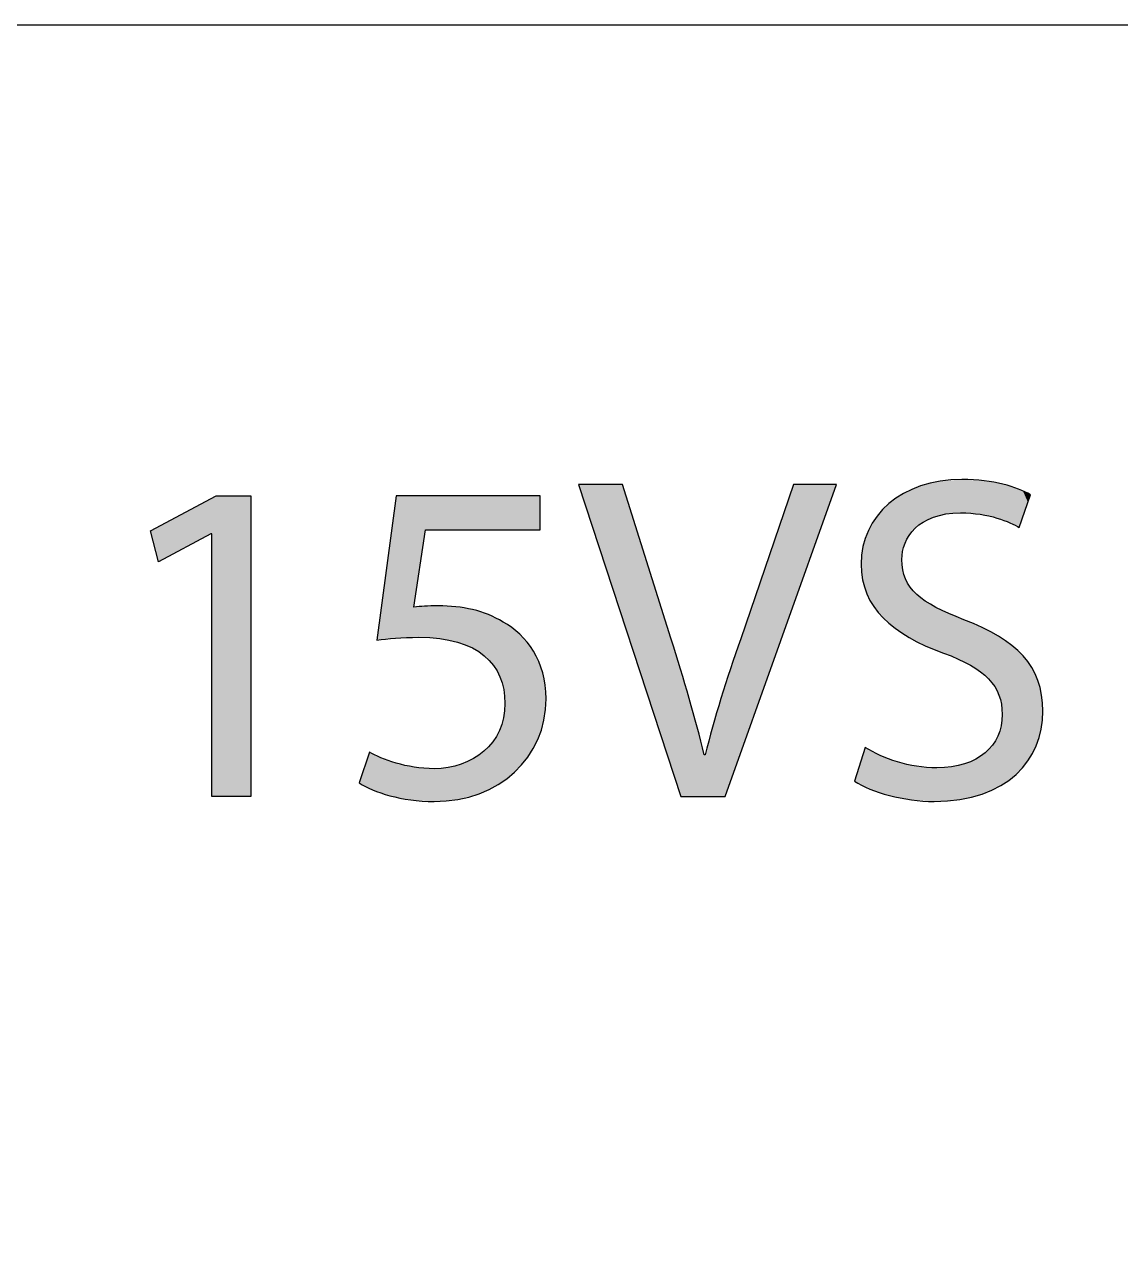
# Model space of a CAD drawing. Extents: x 0 to 360, y -268 to 0.
# Drawn here: x 46.36 to 53.46, y -148.03 to -140 of the extents above; entities that cross this region are included whole.
import ezdxf

# ---------------------------------------------------------------- set-up
doc = ezdxf.new("R2010")
doc.units = 0
doc.layers.add('LAYER_1', color=7, linetype='CONTINUOUS')

# ---------------------------------------------------------------- blocks, each defined once
blk = doc.blocks.new('*U93')
at = {"layer": 'LAYER_1', "color": 250}
for points in [[(47.5652, -143.2981), (47.2264, -143.2528), (47.5652, -143.0714)], [(47.5713, -143.2981), (47.5652, -143.0714), (47.5713, -143.0681)], [(47.6012, -145.001), (47.5713, -143.0681), (47.6012, -143.0521)], [(47.2264, -143.4806), (47.1754, -143.2801), (47.2264, -143.2528)], [(47.2264, -143.4806), (47.2264, -143.2528), (47.5652, -143.2981)]]:
    blk.add_solid(points, dxfattribs=at)
at = {"layer": 'LAYER_1', "color": 250, "extrusion": (0, 0, -1)}
for points in [[(-47.5652, -143.2981), (-47.5652, -143.0714), (-47.5713, -143.2981)], [(-47.5713, -145.001), (-47.5713, -143.0681), (-47.6012, -145.001)], [(-47.6012, -145.001), (-47.6012, -143.0521), (-47.826, -145.001)], [(-47.826, -145.001), (-47.6012, -143.0521), (-47.826, -143.0521)]]:
    blk.add_solid(points, dxfattribs=at)
blk = doc.blocks.new('*U94')
at = {"layer": 'LAYER_1', "color": 250}
for points in [[(48.7624, -143.9751), (48.7268, -143.3562), (48.7624, -143.0918)], [(48.7666, -143.975), (48.7624, -143.0918), (48.7666, -143.0607)], [(48.7677, -143.975), (48.7666, -143.0607), (48.7677, -143.0521)], [(48.7268, -143.9789), (48.6682, -143.7916), (48.7268, -143.3562)], [(48.8835, -143.9707), (48.8816, -143.7749), (48.8835, -143.7748)], [(48.9145, -143.9695), (48.8835, -143.7748), (48.9145, -143.773)], [(48.9565, -143.972), (48.9145, -143.773), (48.9565, -143.7706)], [(48.9145, -143.9695), (48.9145, -143.773), (48.9565, -143.972)], [(49.0135, -143.9754), (48.9565, -143.7706), (49.0135, -143.7674)], [(48.9565, -143.972), (48.9565, -143.7706), (49.0135, -143.9754)], [(49.0406, -143.9771), (49.0135, -143.7674), (49.0406, -143.7659)], [(49.0135, -143.9754), (49.0135, -143.7674), (49.0406, -143.9771)], [(49.0406, -143.9771), (49.0406, -143.7659), (49.0495, -143.9776)], [(49.0495, -143.9776), (49.0495, -143.7664), (49.1039, -143.9887)], [(49.1039, -143.9887), (49.1039, -143.7692), (49.1538, -143.9988)], [(49.1538, -143.9988), (49.1538, -143.7717), (49.1649, -144.0011)], [(49.1649, -144.0011), (49.1649, -143.7736), (49.1661, -144.0015)], [(49.1661, -144.0015), (49.1661, -143.7738), (49.1893, -144.0106)], [(49.1893, -144.0106), (49.1893, -143.7777), (49.261, -144.0387)], [(49.261, -144.0387), (49.261, -143.7898), (49.2627, -144.0399)], [(49.2627, -144.0399), (49.2627, -143.7901), (49.2675, -144.043)], [(49.2675, -144.043), (49.2675, -143.7916), (49.3052, -144.0677)], [(49.3052, -144.0677), (49.3052, -143.8035), (49.3362, -144.0879)], [(49.3362, -144.0879), (49.3362, -143.8133), (49.3385, -144.0894)], [(49.3385, -144.0894), (49.3385, -143.814), (49.3655, -144.1179)], [(49.3655, -144.1179), (49.3655, -143.8226), (49.3932, -144.1471)], [(49.3932, -144.1471), (49.3932, -143.8366), (49.3978, -144.1519)], [(49.3978, -144.1519), (49.3978, -143.839), (49.4289, -144.2064)], [(49.4289, -144.2064), (49.4289, -143.8547), (49.4364, -144.2195)], [(49.4364, -144.2195), (49.4364, -143.8585), (49.4395, -144.225)], [(49.4395, -144.225), (49.4395, -143.8601), (49.4602, -144.2943)], [(49.4602, -144.2943), (49.4602, -143.8706), (49.4635, -144.3053)], [(49.4635, -144.3053), (49.4635, -143.8727), (49.4642, -144.3076)], [(49.4642, -144.3076), (49.4642, -143.8732), (49.4723, -144.3984)], [(49.4723, -144.8909), (49.4642, -144.4842), (49.4723, -144.3984)], [(49.4642, -144.897), (49.4635, -144.4915), (49.4642, -144.4842)], [(49.4395, -144.9156), (49.4364, -144.5745), (49.4395, -144.5649)], [(49.4602, -144.9), (49.4395, -144.5649), (49.4602, -144.5015)], [(49.4635, -144.8975), (49.4602, -144.5015), (49.4635, -144.4915)], [(49.3978, -144.9386), (49.3932, -144.6468), (49.3978, -144.6391)], [(49.4289, -144.9236), (49.3978, -144.6391), (49.4289, -144.5871)], [(49.4364, -144.9179), (49.4289, -144.5871), (49.4364, -144.5745)], [(48.5938, -144.9474), (48.5278, -144.9138), (48.5938, -144.7133)], [(48.5938, -144.9474), (48.5938, -144.7133), (48.6142, -144.9578)], [(48.6142, -144.9578), (48.6142, -144.7235), (48.6418, -144.9672)], [(49.3362, -144.9683), (49.3052, -144.7294), (49.3362, -144.7076)], [(49.3385, -144.9672), (49.3362, -144.7076), (49.3385, -144.7051)], [(49.3655, -144.9542), (49.3385, -144.7051), (49.3655, -144.6763)], [(49.3932, -144.9408), (49.3655, -144.6763), (49.3932, -144.6468)], [(48.6418, -144.9672), (48.6418, -144.7372), (48.6682, -144.9762)], [(48.6682, -144.9762), (48.6682, -144.7504), (48.7268, -144.9962)], [(48.7268, -144.9962), (48.7268, -144.7711), (48.7624, -145.0034)], [(48.7624, -145.0034), (48.7624, -144.7837), (48.7666, -145.0043)], [(48.7666, -145.0043), (48.7666, -144.7852), (48.7677, -145.0045)], [(48.7677, -145.0045), (48.7677, -144.7854), (48.8613, -145.0234)], [(48.8613, -145.0234), (48.8613, -144.8061), (48.8816, -145.0248)], [(49.1538, -145.0218), (49.1039, -144.8137), (49.1538, -144.8009)], [(49.1649, -145.0208), (49.1538, -144.8009), (49.1649, -144.798)], [(49.1661, -145.0207), (49.1649, -144.798), (49.1661, -144.7977)], [(49.1893, -145.0145), (49.1661, -144.7977), (49.1893, -144.7918)], [(49.261, -144.9952), (49.1893, -144.7918), (49.261, -144.7591)], [(49.2627, -144.9947), (49.261, -144.7591), (49.2627, -144.7583)], [(49.2675, -144.9934), (49.2627, -144.7583), (49.2675, -144.7561)], [(49.3052, -144.9833), (49.2675, -144.7561), (49.3052, -144.7294)], [(48.8816, -145.0248), (48.8816, -144.8106), (48.8835, -145.0249)], [(48.8835, -145.0249), (48.8835, -144.811), (48.9145, -145.027)], [(48.9145, -145.027), (48.9145, -144.8134), (48.9565, -145.0298)], [(48.9565, -145.0298), (48.9565, -144.8167), (49.0135, -145.0337)], [(49.0406, -145.0314), (49.0135, -144.8211), (49.0406, -144.8189)], [(49.0495, -145.0306), (49.0406, -144.8189), (49.0495, -144.8182)], [(49.1039, -145.026), (49.0495, -144.8182), (49.1039, -144.8137)]]:
    blk.add_solid(points, dxfattribs=at)
at = {"layer": 'LAYER_1', "color": 250, "extrusion": (0, 0, -1)}
for points in [[(-48.7624, -143.9751), (-48.7624, -143.0918), (-48.7666, -143.975)], [(-48.7666, -143.975), (-48.7666, -143.0607), (-48.7677, -143.975)], [(-48.7677, -143.975), (-48.7677, -143.0521), (-48.8613, -143.9715)], [(-48.8613, -143.9715), (-48.7677, -143.0521), (-48.8613, -143.0521)], [(-48.8613, -143.9715), (-48.8613, -143.0521), (-48.8816, -143.9707)], [(-48.8816, -143.9707), (-48.8613, -143.0521), (-48.8816, -143.0521)], [(-48.8816, -143.7749), (-48.8816, -143.0521), (-48.8835, -143.7623)], [(-48.8835, -143.7623), (-48.8816, -143.0521), (-48.8835, -143.0521)], [(-48.8835, -143.7623), (-48.8835, -143.0521), (-48.9145, -143.5549)], [(-48.9145, -143.5549), (-48.8835, -143.0521), (-48.9145, -143.0521)], [(-48.9145, -143.5549), (-48.9145, -143.0521), (-48.9565, -143.2739)], [(-48.9565, -143.2739), (-48.9145, -143.0521), (-48.9565, -143.0521)], [(-48.9565, -143.2739), (-48.9565, -143.0521), (-49.0135, -143.2739)], [(-49.0135, -143.2739), (-48.9565, -143.0521), (-49.0135, -143.0521)], [(-49.0135, -143.2739), (-49.0135, -143.0521), (-49.0406, -143.2739)], [(-49.0406, -143.2739), (-49.0135, -143.0521), (-49.0406, -143.0521)], [(-49.0406, -143.2739), (-49.0406, -143.0521), (-49.0495, -143.2739)], [(-49.0495, -143.2739), (-49.0406, -143.0521), (-49.0495, -143.0521)], [(-49.0495, -143.2739), (-49.0495, -143.0521), (-49.1039, -143.2739)], [(-49.1039, -143.2739), (-49.0495, -143.0521), (-49.1039, -143.0521)], [(-49.1039, -143.2739), (-49.1039, -143.0521), (-49.1538, -143.2739)], [(-49.1538, -143.2739), (-49.1039, -143.0521), (-49.1538, -143.0521)], [(-49.1538, -143.2739), (-49.1538, -143.0521), (-49.1649, -143.2739)], [(-49.1649, -143.2739), (-49.1538, -143.0521), (-49.1649, -143.0521)], [(-49.1649, -143.2739), (-49.1649, -143.0521), (-49.1661, -143.2739)], [(-49.1661, -143.2739), (-49.1649, -143.0521), (-49.1661, -143.0521)], [(-49.1661, -143.2739), (-49.1661, -143.0521), (-49.1893, -143.2739)], [(-49.1893, -143.2739), (-49.1661, -143.0521), (-49.1893, -143.0521)], [(-49.1893, -143.2739), (-49.1893, -143.0521), (-49.261, -143.2739)], [(-49.261, -143.2739), (-49.1893, -143.0521), (-49.261, -143.0521)], [(-49.261, -143.2739), (-49.261, -143.0521), (-49.2627, -143.2739)], [(-49.2627, -143.2739), (-49.261, -143.0521), (-49.2627, -143.0521)], [(-49.2627, -143.2739), (-49.2627, -143.0521), (-49.2675, -143.2739)], [(-49.2675, -143.2739), (-49.2627, -143.0521), (-49.2675, -143.0521)], [(-49.2675, -143.2739), (-49.2675, -143.0521), (-49.3052, -143.2739)], [(-49.3052, -143.2739), (-49.2675, -143.0521), (-49.3052, -143.0521)], [(-49.3052, -143.2739), (-49.3052, -143.0521), (-49.3362, -143.2739)], [(-49.3362, -143.2739), (-49.3052, -143.0521), (-49.3362, -143.0521)], [(-49.3362, -143.2739), (-49.3362, -143.0521), (-49.3385, -143.2739)], [(-49.3385, -143.2739), (-49.3362, -143.0521), (-49.3385, -143.0521)], [(-49.3385, -143.2739), (-49.3385, -143.0521), (-49.3655, -143.2739)], [(-49.3655, -143.2739), (-49.3385, -143.0521), (-49.3655, -143.0521)], [(-49.3655, -143.2739), (-49.3655, -143.0521), (-49.3932, -143.2739)], [(-49.3932, -143.2739), (-49.3655, -143.0521), (-49.3932, -143.0521)], [(-49.3932, -143.2739), (-49.3932, -143.0521), (-49.3978, -143.2739)], [(-49.3978, -143.2739), (-49.3932, -143.0521), (-49.3978, -143.0521)], [(-49.3978, -143.2739), (-49.3978, -143.0521), (-49.4289, -143.2739)], [(-49.4289, -143.2739), (-49.3978, -143.0521), (-49.4289, -143.0521)], [(-49.4289, -143.2739), (-49.4289, -143.0521), (-49.4364, -143.2739)], [(-49.4364, -143.2739), (-49.4289, -143.0521), (-49.4364, -143.0521)], [(-49.4364, -143.2739), (-49.4364, -143.0521), (-49.4395, -143.2739)], [(-49.4395, -143.2739), (-49.4364, -143.0521), (-49.4395, -143.0521)], [(-49.4395, -143.2739), (-49.4395, -143.0521), (-49.4602, -143.2739)], [(-49.4602, -143.2739), (-49.4395, -143.0521), (-49.4602, -143.0521)], [(-49.4602, -143.2739), (-49.4602, -143.0521), (-49.4635, -143.2739)], [(-49.4635, -143.2739), (-49.4602, -143.0521), (-49.4635, -143.0521)], [(-49.4635, -143.2739), (-49.4635, -143.0521), (-49.4642, -143.2739)], [(-49.4642, -143.2739), (-49.4635, -143.0521), (-49.4642, -143.0521)], [(-49.4642, -143.2739), (-49.4642, -143.0521), (-49.4723, -143.2739)], [(-49.4723, -143.2739), (-49.4642, -143.0521), (-49.4723, -143.0521)], [(-49.4723, -143.2739), (-49.4723, -143.0521), (-49.5161, -143.2739)], [(-49.5161, -143.2739), (-49.4723, -143.0521), (-49.5161, -143.0521)], [(-49.5161, -143.2739), (-49.5161, -143.0521), (-49.5348, -143.2739)], [(-49.5348, -143.2739), (-49.5161, -143.0521), (-49.5348, -143.0521)], [(-49.5348, -143.2739), (-49.5348, -143.0521), (-49.5683, -143.2739)], [(-49.5683, -143.2739), (-49.5348, -143.0521), (-49.5683, -143.0521)], [(-49.5683, -143.2739), (-49.5683, -143.0521), (-49.6157, -143.2739)], [(-49.6157, -143.2739), (-49.5683, -143.0521), (-49.6157, -143.0521)], [(-49.6157, -143.2739), (-49.6157, -143.0521), (-49.621, -143.2739)], [(-49.621, -143.2739), (-49.6157, -143.0521), (-49.621, -143.0521)], [(-49.621, -143.2739), (-49.621, -143.0521), (-49.657, -143.2739)], [(-49.657, -143.2739), (-49.621, -143.0521), (-49.657, -143.0521)], [(-49.657, -143.2739), (-49.657, -143.0521), (-49.6852, -143.2739)], [(-49.6852, -143.2739), (-49.657, -143.0521), (-49.6852, -143.0521)], [(-49.6852, -143.2739), (-49.6852, -143.0521), (-49.6912, -143.2739)], [(-49.6912, -143.2739), (-49.6852, -143.0521), (-49.6912, -143.0521)], [(-49.6912, -143.2739), (-49.6912, -143.0521), (-49.7002, -143.2739)], [(-49.7002, -143.2739), (-49.6912, -143.0521), (-49.7002, -143.0521)], [(-48.7268, -143.9789), (-48.7268, -143.3562), (-48.7624, -143.9751)], [(-48.6682, -143.985), (-48.6418, -143.9878), (-48.6682, -143.7916)], [(-48.6682, -143.985), (-48.6682, -143.7916), (-48.7268, -143.9789)], [(-48.8816, -143.9707), (-48.8816, -143.7749), (-48.8835, -143.9707)], [(-48.8835, -143.9707), (-48.8835, -143.7748), (-48.9145, -143.9695)], [(-49.0495, -143.9776), (-49.0406, -143.7659), (-49.0495, -143.7664)], [(-49.1039, -143.9887), (-49.0495, -143.7664), (-49.1039, -143.7692)], [(-49.1538, -143.9988), (-49.1039, -143.7692), (-49.1538, -143.7717)], [(-49.1649, -144.0011), (-49.1538, -143.7717), (-49.1649, -143.7736)], [(-49.1661, -144.0015), (-49.1649, -143.7736), (-49.1661, -143.7738)], [(-49.1893, -144.0106), (-49.1661, -143.7738), (-49.1893, -143.7777)], [(-49.261, -144.0387), (-49.1893, -143.7777), (-49.261, -143.7898)], [(-49.2627, -144.0399), (-49.261, -143.7898), (-49.2627, -143.7901)], [(-49.2675, -144.043), (-49.2627, -143.7901), (-49.2675, -143.7916)], [(-49.3052, -144.0677), (-49.2675, -143.7916), (-49.3052, -143.8035)], [(-49.3362, -144.0879), (-49.3052, -143.8035), (-49.3362, -143.8133)], [(-49.3385, -144.0894), (-49.3362, -143.8133), (-49.3385, -143.814)], [(-49.3655, -144.1179), (-49.3385, -143.814), (-49.3655, -143.8226)], [(-49.3932, -144.1471), (-49.3655, -143.8226), (-49.3932, -143.8366)], [(-49.3978, -144.1519), (-49.3932, -143.8366), (-49.3978, -143.839)], [(-49.4289, -144.2064), (-49.3978, -143.839), (-49.4289, -143.8547)], [(-49.4364, -144.2195), (-49.4289, -143.8547), (-49.4364, -143.8585)], [(-49.4395, -144.225), (-49.4364, -143.8585), (-49.4395, -143.8601)], [(-49.4602, -144.2943), (-49.4395, -143.8601), (-49.4602, -143.8706)], [(-49.4635, -144.3053), (-49.4602, -143.8706), (-49.4635, -143.8727)], [(-49.4642, -144.3076), (-49.4635, -143.8727), (-49.4642, -143.8732)], [(-49.4723, -144.3984), (-49.4642, -143.8732), (-49.4723, -143.8783)], [(-49.4723, -144.8909), (-49.4723, -143.8783), (-49.5161, -144.8579)], [(-49.5161, -144.8579), (-49.4723, -143.8783), (-49.5161, -143.9062)], [(-49.5161, -144.8579), (-49.5161, -143.9062), (-49.5348, -144.8438)], [(-49.5348, -144.8438), (-49.5161, -143.9062), (-49.5348, -143.9218)], [(-49.5348, -144.8438), (-49.5348, -143.9218), (-49.5683, -144.8058)], [(-49.5683, -144.8058), (-49.5348, -143.9218), (-49.5683, -143.9497)], [(-49.5683, -144.8058), (-49.5683, -143.9497), (-49.6157, -144.7522)], [(-49.6157, -144.7522), (-49.5683, -143.9497), (-49.6157, -144.001)], [(-49.6157, -144.7522), (-49.6157, -144.001), (-49.621, -144.7461)], [(-49.621, -144.7461), (-49.6157, -144.001), (-49.621, -144.0086)], [(-49.621, -144.7461), (-49.621, -144.0086), (-49.657, -144.6826)], [(-49.657, -144.6826), (-49.621, -144.0086), (-49.657, -144.0599)], [(-49.657, -144.6826), (-49.657, -144.0599), (-49.6852, -144.6328)], [(-49.6852, -144.6328), (-49.657, -144.0599), (-49.6852, -144.1146)], [(-49.6852, -144.6328), (-49.6852, -144.1146), (-49.6912, -144.6138)], [(-49.6912, -144.6138), (-49.6852, -144.1146), (-49.6912, -144.1263)], [(-49.6912, -144.6138), (-49.6912, -144.1263), (-49.7002, -144.5854)], [(-49.7002, -144.5854), (-49.6912, -144.1263), (-49.7002, -144.1518)], [(-49.7002, -144.5854), (-49.7002, -144.1518), (-49.717, -144.5321)], [(-49.717, -144.5321), (-49.7002, -144.1518), (-49.717, -144.1999)], [(-49.717, -144.5321), (-49.717, -144.1999), (-49.7252, -144.5061)], [(-49.7252, -144.5061), (-49.717, -144.1999), (-49.7252, -144.2405)], [(-49.7252, -144.5061), (-49.7252, -144.2405), (-49.7334, -144.425)], [(-49.7334, -144.425), (-49.7252, -144.2405), (-49.7334, -144.2805)], [(-49.7334, -144.425), (-49.7334, -144.2805), (-49.7391, -144.3681)], [(-49.4642, -144.897), (-49.4642, -144.4842), (-49.4723, -144.8909)], [(-49.4395, -144.9156), (-49.4395, -144.5649), (-49.4602, -144.9)], [(-49.4602, -144.9), (-49.4602, -144.5015), (-49.4635, -144.8975)], [(-49.4635, -144.8975), (-49.4635, -144.4915), (-49.4642, -144.897)], [(-49.3978, -144.9386), (-49.3978, -144.6391), (-49.4289, -144.9236)], [(-49.4289, -144.9236), (-49.4289, -144.5871), (-49.4364, -144.9179)], [(-49.4364, -144.9179), (-49.4364, -144.5745), (-49.4395, -144.9156)], [(-48.6142, -144.9578), (-48.5938, -144.7133), (-48.6142, -144.7235)], [(-48.6418, -144.9672), (-48.6142, -144.7235), (-48.6418, -144.7372)], [(-49.3362, -144.9683), (-49.3362, -144.7076), (-49.3385, -144.9672)], [(-49.3385, -144.9672), (-49.3385, -144.7051), (-49.3655, -144.9542)], [(-49.3655, -144.9542), (-49.3655, -144.6763), (-49.3932, -144.9408)], [(-49.3932, -144.9408), (-49.3932, -144.6468), (-49.3978, -144.9386)], [(-48.6682, -144.9762), (-48.6418, -144.7372), (-48.6682, -144.7504)], [(-48.7268, -144.9962), (-48.6682, -144.7504), (-48.7268, -144.7711)], [(-48.7624, -145.0034), (-48.7268, -144.7711), (-48.7624, -144.7837)], [(-48.7666, -145.0043), (-48.7624, -144.7837), (-48.7666, -144.7852)], [(-48.7677, -145.0045), (-48.7666, -144.7852), (-48.7677, -144.7854)], [(-48.8613, -145.0234), (-48.7677, -144.7854), (-48.8613, -144.8061)], [(-48.8816, -145.0248), (-48.8613, -144.8061), (-48.8816, -144.8106)], [(-49.1538, -145.0218), (-49.1538, -144.8009), (-49.1649, -145.0208)], [(-49.1649, -145.0208), (-49.1649, -144.798), (-49.1661, -145.0207)], [(-49.1661, -145.0207), (-49.1661, -144.7977), (-49.1893, -145.0145)], [(-49.1893, -145.0145), (-49.1893, -144.7918), (-49.261, -144.9952)], [(-49.261, -144.9952), (-49.261, -144.7591), (-49.2627, -144.9947)], [(-49.2627, -144.9947), (-49.2627, -144.7583), (-49.2675, -144.9934)], [(-49.2675, -144.9934), (-49.2675, -144.7561), (-49.3052, -144.9833)], [(-49.3052, -144.9833), (-49.3052, -144.7294), (-49.3362, -144.9683)], [(-48.8835, -145.0249), (-48.8816, -144.8106), (-48.8835, -144.811)], [(-48.9145, -145.027), (-48.8835, -144.811), (-48.9145, -144.8134)], [(-48.9565, -145.0298), (-48.9145, -144.8134), (-48.9565, -144.8167)], [(-49.0135, -145.0337), (-48.9565, -144.8167), (-49.0135, -144.8211)], [(-49.0135, -145.0337), (-49.0135, -144.8211), (-49.0406, -145.0314)], [(-49.0406, -145.0314), (-49.0406, -144.8189), (-49.0495, -145.0306)], [(-49.0495, -145.0306), (-49.0495, -144.8182), (-49.1039, -145.026)], [(-49.1039, -145.026), (-49.1039, -144.8137), (-49.1538, -145.0218)]]:
    blk.add_solid(points, dxfattribs=at)
blk = doc.blocks.new('*U95')
at = {"layer": 'LAYER_1', "color": 250, "extrusion": (0, 0, -1)}
for points in [[(-50.234, -143.8489), (-49.9491, -142.9801), (-50.234, -142.9801)], [(-50.5487, -144.8087), (-50.234, -142.9801), (-50.5487, -143.9754)], [(-51.3433, -143.76), (-51.0015, -143.9785), (-51.3433, -142.9801)], [(-51.3433, -143.76), (-51.3433, -142.9801), (-51.6222, -142.9801)], [(-50.6117, -145.001), (-50.5487, -143.9754), (-50.6117, -144.1842)], [(-50.6117, -145.001), (-50.6117, -144.1842), (-50.6668, -145.001)], [(-50.6668, -145.001), (-50.6117, -144.1842), (-50.6668, -144.3667)], [(-50.8996, -145.001), (-50.8996, -144.2849), (-51.0015, -144.7158)], [(-50.6668, -145.001), (-50.6668, -144.3667), (-50.7647, -145.001)], [(-50.7647, -145.001), (-50.6668, -144.3667), (-50.7647, -144.7312)], [(-50.8726, -145.001), (-50.8726, -144.3661), (-50.8996, -145.001)], [(-50.7647, -145.001), (-50.7647, -144.7312), (-50.7707, -145.001)], [(-50.7707, -145.001), (-50.7647, -144.7312), (-50.7707, -144.7312)], [(-50.7707, -145.001), (-50.7707, -144.7312), (-50.8726, -145.001)]]:
    blk.add_solid(points, dxfattribs=at)
at = {"layer": 'LAYER_1', "color": 250}
for points in [[(50.234, -143.8489), (50.234, -142.9801), (50.5487, -144.8087)], [(51.0015, -144.7158), (51.0015, -143.9785), (51.3433, -143.76)], [(50.5487, -144.8087), (50.5487, -143.9754), (50.6117, -145.001)], [(51.0015, -144.7158), (50.8996, -144.2849), (51.0015, -143.9785)], [(50.8996, -145.001), (50.8726, -144.3661), (50.8996, -144.2849)], [(50.8726, -145.001), (50.7707, -144.7312), (50.8726, -144.3661)]]:
    blk.add_solid(points, dxfattribs=at)
blk = doc.blocks.new('*U96')
at = {"layer": 'LAYER_1', "color": 250}
for points in [[(52.294, -143.1797), (52.273, -142.9631), (52.294, -142.958)], [(52.315, -143.1743), (52.294, -142.958), (52.315, -142.9564)], [(52.3304, -143.1704), (52.315, -142.9564), (52.3304, -142.9552)], [(52.3678, -143.1675), (52.3304, -142.9552), (52.3678, -142.9524)], [(52.4222, -143.1633), (52.3678, -142.9524), (52.4222, -142.9483)], [(52.4259, -143.163), (52.4222, -142.9483), (52.4259, -142.948)], [(52.4349, -143.1637), (52.4259, -142.948), (52.4349, -142.9473)], [(52.4259, -143.163), (52.4259, -142.948), (52.4349, -143.1637)], [(52.4349, -143.1637), (52.4349, -142.9473), (52.4469, -143.1646)], [(52.4469, -143.1646), (52.4469, -142.948), (52.4517, -143.1649)], [(52.4517, -143.1649), (52.4517, -142.9483), (52.4896, -143.1678)], [(52.4896, -143.1678), (52.4896, -142.9505), (52.5241, -143.1703)], [(52.5241, -143.1703), (52.5241, -142.9525), (52.5537, -143.1725)], [(52.5537, -143.1725), (52.5537, -142.9542), (52.5554, -143.1729)], [(52.5554, -143.1729), (52.5554, -142.9543), (52.5663, -143.1753)], [(52.5663, -143.1753), (52.5663, -142.9549), (52.5671, -143.1755)], [(52.5671, -143.1755), (52.5671, -142.9549), (52.578, -143.1779)], [(52.578, -143.1779), (52.578, -142.9556), (52.5845, -143.1794)], [(52.5845, -143.1794), (52.5845, -142.9567), (52.6077, -143.1845)], [(52.0555, -143.3955), (52.0511, -143.0409), (52.0555, -143.0379)], [(52.0659, -143.3602), (52.0555, -143.0379), (52.0659, -143.0333)], [(52.0688, -143.3549), (52.0659, -143.0333), (52.0688, -143.032)], [(52.0924, -143.3103), (52.0688, -143.032), (52.0924, -143.0216)], [(52.093, -143.3093), (52.0924, -143.0216), (52.093, -143.0214)], [(52.0988, -143.3024), (52.093, -143.0214), (52.0988, -143.0188)], [(52.1075, -143.292), (52.0988, -143.0188), (52.1075, -143.015)], [(52.1322, -143.2626), (52.1075, -143.015), (52.1322, -143.0041)], [(52.1409, -143.2559), (52.1322, -143.0041), (52.1409, -143.0003)], [(52.1415, -143.2554), (52.1409, -143.0003), (52.1415, -143)], [(52.1671, -143.2357), (52.1415, -143), (52.1671, -142.9888)], [(52.1843, -143.2224), (52.1671, -142.9888), (52.1843, -142.9846)], [(52.1973, -143.2162), (52.1843, -142.9846), (52.1973, -142.9814)], [(52.2501, -143.1909), (52.1973, -142.9814), (52.2501, -142.9686)], [(52.1973, -143.2161), (52.1973, -142.9814), (52.1973, -142.9814)], [(52.255, -143.1896), (52.2501, -142.9686), (52.255, -142.9674)], [(52.2665, -143.1867), (52.255, -142.9674), (52.2665, -142.9647)], [(52.273, -143.185), (52.2665, -142.9647), (52.273, -142.9631)], [(52.6077, -143.1845), (52.6077, -142.9609), (52.6324, -143.19)], [(52.6324, -143.19), (52.6324, -142.9653), (52.6473, -143.1933)], [(52.6473, -143.1933), (52.6473, -142.9679), (52.6613, -143.1964)], [(52.6613, -143.1964), (52.6613, -142.9705), (52.6673, -143.1986)], [(52.6673, -143.1986), (52.6673, -142.9715), (52.6712, -143.2)], [(52.6712, -143.2), (52.6712, -142.9722), (52.6747, -143.2013)], [(52.6747, -143.2013), (52.6747, -142.9729), (52.6875, -143.206)], [(52.6875, -143.206), (52.6875, -142.9751), (52.6886, -143.2064)], [(52.6886, -143.2064), (52.6886, -142.9753), (52.6907, -143.2072)], [(52.6907, -143.2072), (52.6907, -142.9757), (52.6958, -143.2091)], [(52.6958, -143.2091), (52.6958, -142.9766), (52.7007, -143.2108)], [(52.7007, -143.2108), (52.7007, -142.9775), (52.7464, -143.2275)], [(52.7464, -143.2275), (52.7464, -142.9918), (52.7593, -143.2342)], [(52.7593, -143.2342), (52.7593, -142.9958), (52.7861, -143.2481)], [(52.7861, -143.2481), (52.7861, -143.0042), (52.8013, -143.256)], [(52.8013, -143.256), (52.8013, -143.009), (52.8068, -143.2588)], [(51.9608, -143.8759), (51.9245, -143.1418), (51.9608, -143.1035)], [(51.9646, -143.8792), (51.9608, -143.1035), (51.9646, -143.1009)], [(51.9608, -143.8759), (51.9608, -143.1035), (51.9646, -143.8792)], [(52.0012, -143.911), (51.9646, -143.1009), (52.0012, -143.0755)], [(51.9646, -143.8792), (51.9646, -143.1009), (52.0012, -143.911)], [(52.017, -143.9213), (52.0012, -143.0755), (52.017, -143.0645)], [(52.0012, -143.911), (52.0012, -143.0755), (52.017, -143.9213)], [(52.0452, -143.9397), (52.017, -143.0645), (52.0452, -143.045)], [(52.017, -143.9213), (52.017, -143.0645), (52.0452, -143.9397)], [(52.0503, -143.4132), (52.0452, -143.045), (52.0503, -143.0415)], [(52.0511, -143.4105), (52.0503, -143.0415), (52.0511, -143.0409)], [(51.8846, -143.796), (51.8632, -143.2193), (51.8846, -143.1839)], [(51.9049, -143.8206), (51.8846, -143.1839), (51.9049, -143.1625)], [(51.8846, -143.796), (51.8846, -143.1839), (51.9049, -143.8206)], [(51.9245, -143.8444), (51.9049, -143.1625), (51.9245, -143.1418)], [(51.9049, -143.8206), (51.9049, -143.1625), (51.9245, -143.8444)], [(51.9245, -143.8444), (51.9245, -143.1418), (51.9608, -143.8759)], [(51.8282, -143.7059), (51.8183, -143.3069), (51.8282, -143.2773)], [(51.8381, -143.724), (51.8282, -143.2773), (51.8381, -143.261)], [(51.8282, -143.7059), (51.8282, -143.2773), (51.8381, -143.724)], [(51.8632, -143.7702), (51.8381, -143.261), (51.8632, -143.2193)], [(51.8381, -143.724), (51.8381, -143.261), (51.8632, -143.7702)], [(51.8632, -143.7702), (51.8632, -143.2193), (51.8846, -143.796)], [(51.8082, -143.6543), (51.7933, -143.3818), (51.8082, -143.3372)], [(51.8183, -143.6878), (51.8082, -143.3372), (51.8183, -143.3069)], [(51.8082, -143.6543), (51.8082, -143.3372), (51.8183, -143.6878)], [(51.8183, -143.6878), (51.8183, -143.3069), (51.8282, -143.7059)], [(51.7907, -143.5965), (51.7813, -143.4958), (51.7907, -143.4063)], [(51.7933, -143.605), (51.7907, -143.4063), (51.7933, -143.3818)], [(51.7907, -143.5965), (51.7907, -143.4063), (51.7933, -143.605)], [(51.7933, -143.605), (51.7933, -143.3818), (51.8082, -143.6543)], [(52.0452, -143.9397), (52.0452, -143.4658), (52.0503, -143.943)], [(52.0503, -143.943), (52.0503, -143.5236), (52.0511, -143.9435)], [(52.0511, -143.9435), (52.0511, -143.5325), (52.0555, -143.9464)], [(52.0555, -143.9464), (52.0555, -143.5472), (52.0659, -143.9533)], [(52.0659, -143.9533), (52.0659, -143.5819), (52.0688, -143.9551)], [(52.0688, -143.9551), (52.0688, -143.5913), (52.0924, -143.9706)], [(52.0924, -143.9706), (52.0924, -143.6327), (52.093, -143.9709)], [(52.093, -143.9709), (52.093, -143.6336), (52.0988, -143.9738)], [(52.0988, -143.9738), (52.0988, -143.6438), (52.1075, -143.9782)], [(52.1075, -143.9782), (52.1075, -143.6534), (52.1322, -143.9908)], [(52.1322, -143.9908), (52.1322, -143.6808), (52.1409, -143.9952)], [(52.1409, -143.9952), (52.1409, -143.6905), (52.1415, -143.9955)], [(52.1415, -143.9955), (52.1415, -143.6911), (52.1671, -144.0085)], [(52.1671, -144.0085), (52.1671, -143.7111), (52.1843, -144.0172)], [(52.1843, -144.0172), (52.1843, -143.7245), (52.1973, -144.0238)], [(52.1973, -144.0238), (52.1973, -143.7347), (52.1973, -144.0239)], [(52.1973, -144.0239), (52.1973, -143.7347), (52.2501, -144.0452)], [(52.2501, -144.0452), (52.2501, -143.766), (52.255, -144.0472)], [(52.255, -144.0472), (52.255, -143.7689), (52.2665, -144.0519)], [(52.2665, -144.0519), (52.2665, -143.7757), (52.273, -144.0545)], [(52.273, -144.0545), (52.273, -143.7785), (52.294, -144.063)], [(52.294, -144.063), (52.294, -143.7879), (52.315, -144.0715)], [(52.315, -144.0715), (52.315, -143.7971), (52.3304, -144.0785)], [(52.3304, -144.0785), (52.3304, -143.8039), (52.3678, -144.0954)], [(52.3678, -144.0954), (52.3678, -143.8205), (52.4222, -144.1201)], [(52.4222, -144.1201), (52.4222, -143.8445), (52.4259, -144.1218)], [(52.4259, -144.1218), (52.4259, -143.8462), (52.4349, -144.1259)], [(52.4349, -144.1259), (52.4349, -143.8501), (52.4469, -144.1313)], [(52.4469, -144.1313), (52.4469, -143.8555), (52.4517, -144.1335)], [(52.4517, -144.1335), (52.4517, -143.8575), (52.4896, -144.1507)], [(52.4896, -144.1507), (52.4896, -143.8737), (52.5241, -144.1731)], [(52.5241, -144.1731), (52.5241, -143.8884), (52.5537, -144.1924)], [(52.5537, -144.1924), (52.5537, -143.9011), (52.5554, -144.1935)], [(52.5554, -144.1935), (52.5554, -143.9018), (52.5663, -144.203)], [(52.5663, -144.203), (52.5663, -143.9065), (52.5671, -144.2037)], [(52.5671, -144.2037), (52.5671, -143.9068), (52.578, -144.2133)], [(52.578, -144.2133), (52.578, -143.9126), (52.5845, -144.219)], [(52.5845, -144.219), (52.5845, -143.9161), (52.6077, -144.2394)], [(52.6077, -144.2394), (52.6077, -143.9285), (52.6324, -144.2705)], [(52.6324, -144.2705), (52.6324, -143.9416), (52.6473, -144.2892)], [(52.6473, -144.2892), (52.6473, -143.9496), (52.6613, -144.3171)], [(52.6613, -144.3171), (52.6613, -143.957), (52.6673, -144.3291)], [(52.6673, -144.3291), (52.6673, -143.9602), (52.6712, -144.3369)], [(52.6712, -144.3369), (52.6712, -143.9623), (52.6747, -144.3438)], [(52.6747, -144.3438), (52.6747, -143.9647), (52.6875, -144.3919)], [(52.6875, -144.3919), (52.6875, -143.9736), (52.6886, -144.3961)], [(52.6886, -144.3961), (52.6886, -143.9744), (52.6907, -144.4038)], [(52.6907, -144.4038), (52.6907, -143.9758), (52.6958, -144.4701)], [(52.6958, -144.9249), (52.6907, -144.5227), (52.6958, -144.4701)], [(52.6875, -144.931), (52.6747, -144.587), (52.6875, -144.547)], [(52.6886, -144.9302), (52.6875, -144.547), (52.6886, -144.5435)], [(52.6907, -144.9287), (52.6886, -144.5435), (52.6907, -144.5227)], [(52.6473, -144.9493), (52.6324, -144.6689), (52.6473, -144.6439)], [(52.6613, -144.943), (52.6473, -144.6439), (52.6613, -144.6202)], [(52.6673, -144.9402), (52.6613, -144.6202), (52.6673, -144.6101)], [(52.6712, -144.9384), (52.6673, -144.6101), (52.6712, -144.5979)], [(52.6747, -144.9369), (52.6712, -144.5979), (52.6747, -144.587)], [(51.8082, -144.9375), (51.7933, -144.7304), (51.8082, -144.683)], [(51.8082, -144.9375), (51.8082, -144.683), (51.8183, -144.9427)], [(51.8183, -144.9427), (51.8183, -144.6885), (51.8282, -144.9478)], [(51.8282, -144.9478), (51.8282, -144.6938), (51.8381, -144.9529)], [(51.8381, -144.9529), (51.8381, -144.6992), (51.8632, -144.9612)], [(51.8632, -144.9612), (51.8632, -144.7128), (51.8846, -144.9683)], [(51.8846, -144.9683), (51.8846, -144.7243), (51.9049, -144.975)], [(52.578, -144.9809), (52.5671, -144.7309), (52.578, -144.7235)], [(52.5845, -144.9779), (52.578, -144.7235), (52.5845, -144.7192)], [(52.6077, -144.9674), (52.5845, -144.7192), (52.6077, -144.6948)], [(52.6324, -144.9561), (52.6077, -144.6948), (52.6324, -144.6689)], [(51.7813, -144.9237), (51.7393, -144.9021), (51.7813, -144.7684)], [(51.7907, -144.9285), (51.7813, -144.7684), (51.7907, -144.7385)], [(51.7813, -144.9237), (51.7813, -144.7684), (51.7907, -144.9285)], [(51.7933, -144.9299), (51.7907, -144.7385), (51.7933, -144.7304)], [(51.7907, -144.9285), (51.7907, -144.7385), (51.7933, -144.9299)], [(51.7933, -144.9299), (51.7933, -144.7304), (51.8082, -144.9375)], [(51.9049, -144.975), (51.9049, -144.7353), (51.9245, -144.9815)], [(51.9245, -144.9815), (51.9245, -144.7427), (51.9608, -144.9935)], [(51.9608, -144.9935), (51.9608, -144.7563), (51.9646, -144.9948)], [(51.9646, -144.9948), (51.9646, -144.7577), (52.0012, -145.002)], [(52.0012, -145.002), (52.0012, -144.7714), (52.017, -145.0052)], [(52.017, -145.0052), (52.017, -144.7773), (52.0452, -145.0108)], [(52.0452, -145.0108), (52.0452, -144.7836), (52.0503, -145.0118)], [(52.0503, -145.0118), (52.0503, -144.7848), (52.0511, -145.012)], [(52.0511, -145.012), (52.0511, -144.785), (52.0555, -145.0129)], [(52.0555, -145.0129), (52.0555, -144.786), (52.0659, -145.0149)], [(52.0659, -145.0149), (52.0659, -144.7883), (52.0688, -145.0155)], [(52.0688, -145.0155), (52.0688, -144.7889), (52.0924, -145.0202)], [(52.0924, -145.0202), (52.0924, -144.7943), (52.093, -145.0203)], [(52.093, -145.0203), (52.093, -144.7944), (52.0988, -145.0215)], [(52.0988, -145.0215), (52.0988, -144.7957), (52.1075, -145.0232)], [(52.1075, -145.0232), (52.1075, -144.7976), (52.1322, -145.025)], [(52.1322, -145.025), (52.1322, -144.8032), (52.1409, -145.0256)], [(52.1409, -145.0256), (52.1409, -144.8052), (52.1415, -145.0256)], [(52.1415, -145.0256), (52.1415, -144.8052), (52.1671, -145.0274)], [(52.4222, -145.0214), (52.3678, -144.8088), (52.4222, -144.7966)], [(52.4259, -145.0205), (52.4222, -144.7966), (52.4259, -144.7958)], [(52.4349, -145.0183), (52.4259, -144.7958), (52.4349, -144.7938)], [(52.4469, -145.0153), (52.4349, -144.7938), (52.4469, -144.7911)], [(52.4517, -145.0142), (52.4469, -144.7911), (52.4517, -144.79)], [(52.4896, -145.0049), (52.4517, -144.79), (52.4896, -144.7742)], [(52.5241, -144.9965), (52.4896, -144.7742), (52.5241, -144.7598)], [(52.5537, -144.9893), (52.5241, -144.7598), (52.5537, -144.7399)], [(52.5554, -144.9889), (52.5537, -144.7399), (52.5554, -144.7388)], [(52.5663, -144.9862), (52.5554, -144.7388), (52.5663, -144.7314)], [(52.5671, -144.9859), (52.5663, -144.7314), (52.5671, -144.7309)], [(52.1671, -145.0274), (52.1671, -144.8072), (52.1843, -145.0287)], [(52.1843, -145.0287), (52.1843, -144.8085), (52.1973, -145.0296)], [(52.1973, -145.0296), (52.1973, -144.8095), (52.1973, -145.0296)], [(52.1973, -145.0296), (52.1973, -144.8095), (52.2501, -145.0333)], [(52.2501, -145.0333), (52.2501, -144.8135), (52.255, -145.0337)], [(52.294, -145.0308), (52.273, -144.8153), (52.294, -144.8138)], [(52.315, -145.0293), (52.294, -144.8138), (52.315, -144.8124)], [(52.3304, -145.0281), (52.315, -144.8124), (52.3304, -144.8114)], [(52.3678, -145.0254), (52.3304, -144.8114), (52.3678, -144.8088)]]:
    blk.add_solid(points, dxfattribs=at)
at = {"layer": 'LAYER_1', "color": 250, "extrusion": (0, 0, -1)}
for points in [[(-52.294, -143.1797), (-52.294, -142.958), (-52.315, -143.1743)], [(-52.315, -143.1743), (-52.315, -142.9564), (-52.3304, -143.1704)], [(-52.3304, -143.1704), (-52.3304, -142.9552), (-52.3678, -143.1675)], [(-52.3678, -143.1675), (-52.3678, -142.9524), (-52.4222, -143.1633)], [(-52.4222, -143.1633), (-52.4222, -142.9483), (-52.4259, -143.163)], [(-52.4469, -143.1646), (-52.4349, -142.9473), (-52.4469, -142.948)], [(-52.4517, -143.1649), (-52.4469, -142.948), (-52.4517, -142.9483)], [(-52.4896, -143.1678), (-52.4517, -142.9483), (-52.4896, -142.9505)], [(-52.5241, -143.1703), (-52.4896, -142.9505), (-52.5241, -142.9525)], [(-52.5537, -143.1725), (-52.5241, -142.9525), (-52.5537, -142.9542)], [(-52.5554, -143.1729), (-52.5537, -142.9542), (-52.5554, -142.9543)], [(-52.5663, -143.1753), (-52.5554, -142.9543), (-52.5663, -142.9549)], [(-52.5671, -143.1755), (-52.5663, -142.9549), (-52.5671, -142.9549)], [(-52.578, -143.1779), (-52.5671, -142.9549), (-52.578, -142.9556)], [(-52.5845, -143.1794), (-52.578, -142.9556), (-52.5845, -142.9567)], [(-52.6077, -143.1845), (-52.5845, -142.9567), (-52.6077, -142.9609)], [(-52.0555, -143.3955), (-52.0555, -143.0379), (-52.0659, -143.3602)], [(-52.0659, -143.3602), (-52.0659, -143.0333), (-52.0688, -143.3549)], [(-52.0688, -143.3549), (-52.0688, -143.032), (-52.0924, -143.3103)], [(-52.0924, -143.3103), (-52.0924, -143.0216), (-52.093, -143.3093)], [(-52.093, -143.3093), (-52.093, -143.0214), (-52.0988, -143.3024)], [(-52.0988, -143.3024), (-52.0988, -143.0188), (-52.1075, -143.292)], [(-52.1075, -143.292), (-52.1075, -143.015), (-52.1322, -143.2626)], [(-52.1322, -143.2626), (-52.1322, -143.0041), (-52.1409, -143.2559)], [(-52.1409, -143.2559), (-52.1409, -143.0003), (-52.1415, -143.2554)], [(-52.1415, -143.2554), (-52.1415, -143), (-52.1671, -143.2357)], [(-52.1671, -143.2357), (-52.1671, -142.9888), (-52.1843, -143.2224)], [(-52.1843, -143.2224), (-52.1843, -142.9846), (-52.1973, -143.2162)], [(-52.1973, -143.2162), (-52.1973, -142.9814), (-52.1973, -143.2161)], [(-52.1973, -143.2161), (-52.1973, -142.9814), (-52.2501, -143.1909)], [(-52.2501, -143.1909), (-52.2501, -142.9686), (-52.255, -143.1896)], [(-52.255, -143.1896), (-52.255, -142.9674), (-52.2665, -143.1867)], [(-52.2665, -143.1867), (-52.2665, -142.9647), (-52.273, -143.185)], [(-52.273, -143.185), (-52.273, -142.9631), (-52.294, -143.1797)], [(-52.6324, -143.19), (-52.6077, -142.9609), (-52.6324, -142.9653)], [(-52.6473, -143.1933), (-52.6324, -142.9653), (-52.6473, -142.9679)], [(-52.6613, -143.1964), (-52.6473, -142.9679), (-52.6613, -142.9705)], [(-52.6673, -143.1986), (-52.6613, -142.9705), (-52.6673, -142.9715)], [(-52.6712, -143.2), (-52.6673, -142.9715), (-52.6712, -142.9722)], [(-52.6747, -143.2013), (-52.6712, -142.9722), (-52.6747, -142.9729)], [(-52.6875, -143.206), (-52.6747, -142.9729), (-52.6875, -142.9751)], [(-52.6886, -143.2064), (-52.6875, -142.9751), (-52.6886, -142.9753)], [(-52.6907, -143.2072), (-52.6886, -142.9753), (-52.6907, -142.9757)], [(-52.6958, -143.2091), (-52.6907, -142.9757), (-52.6958, -142.9766)], [(-52.7007, -143.2108), (-52.6958, -142.9766), (-52.7007, -142.9775)], [(-52.7464, -143.2275), (-52.7007, -142.9775), (-52.7464, -142.9918)], [(-52.7593, -143.2342), (-52.7464, -142.9918), (-52.7593, -142.9958)], [(-52.7861, -143.2481), (-52.7593, -142.9958), (-52.7861, -143.0042)], [(-52.8013, -143.256), (-52.7861, -143.0042), (-52.8013, -143.009)], [(-52.8068, -143.2588), (-52.8013, -143.009), (-52.8068, -143.0116)], [(-52.8068, -143.2588), (-52.8068, -143.0116), (-52.8314, -143.1858)], [(-52.8314, -143.1858), (-52.8068, -143.0116), (-52.8314, -143.0233)], [(-52.8314, -143.1858), (-52.8314, -143.0233), (-52.8624, -143.094)], [(-52.8624, -143.094), (-52.8314, -143.0233), (-52.8624, -143.0381)], [(-52.8624, -143.094), (-52.8624, -143.0381), (-52.8786, -143.0459)], [(-52.0452, -143.4658), (-52.0452, -143.045), (-52.0503, -143.4132)], [(-52.0503, -143.4132), (-52.0503, -143.0415), (-52.0511, -143.4105)], [(-52.0511, -143.4105), (-52.0511, -143.0409), (-52.0555, -143.3955)], [(-52.0503, -143.943), (-52.0452, -143.4658), (-52.0503, -143.5236)], [(-52.0511, -143.9435), (-52.0503, -143.5236), (-52.0511, -143.5325)], [(-52.0555, -143.9464), (-52.0511, -143.5325), (-52.0555, -143.5472)], [(-52.0659, -143.9533), (-52.0555, -143.5472), (-52.0659, -143.5819)], [(-52.0688, -143.9551), (-52.0659, -143.5819), (-52.0688, -143.5913)], [(-52.0924, -143.9706), (-52.0688, -143.5913), (-52.0924, -143.6327)], [(-52.093, -143.9709), (-52.0924, -143.6327), (-52.093, -143.6336)], [(-52.0988, -143.9738), (-52.093, -143.6336), (-52.0988, -143.6438)], [(-52.1075, -143.9782), (-52.0988, -143.6438), (-52.1075, -143.6534)], [(-52.1322, -143.9908), (-52.1075, -143.6534), (-52.1322, -143.6808)], [(-52.1409, -143.9952), (-52.1322, -143.6808), (-52.1409, -143.6905)], [(-52.1415, -143.9955), (-52.1409, -143.6905), (-52.1415, -143.6911)], [(-52.1671, -144.0085), (-52.1415, -143.6911), (-52.1671, -143.7111)], [(-52.1843, -144.0172), (-52.1671, -143.7111), (-52.1843, -143.7245)], [(-52.1973, -144.0238), (-52.1843, -143.7245), (-52.1973, -143.7347)], [(-52.1973, -144.0239), (-52.1973, -143.7347), (-52.1973, -143.7347)], [(-52.2501, -144.0452), (-52.1973, -143.7347), (-52.2501, -143.766)], [(-52.255, -144.0472), (-52.2501, -143.766), (-52.255, -143.7689)], [(-52.2665, -144.0519), (-52.255, -143.7689), (-52.2665, -143.7757)], [(-52.273, -144.0545), (-52.2665, -143.7757), (-52.273, -143.7785)], [(-52.294, -144.063), (-52.273, -143.7785), (-52.294, -143.7879)], [(-52.315, -144.0715), (-52.294, -143.7879), (-52.315, -143.7971)], [(-52.3304, -144.0785), (-52.315, -143.7971), (-52.3304, -143.8039)], [(-52.3678, -144.0954), (-52.3304, -143.8039), (-52.3678, -143.8205)], [(-52.4222, -144.1201), (-52.3678, -143.8205), (-52.4222, -143.8445)], [(-52.4259, -144.1218), (-52.4222, -143.8445), (-52.4259, -143.8462)], [(-52.4349, -144.1259), (-52.4259, -143.8462), (-52.4349, -143.8501)], [(-52.4469, -144.1313), (-52.4349, -143.8501), (-52.4469, -143.8555)], [(-52.4517, -144.1335), (-52.4469, -143.8555), (-52.4517, -143.8575)], [(-52.4896, -144.1507), (-52.4517, -143.8575), (-52.4896, -143.8737)], [(-52.5241, -144.1731), (-52.4896, -143.8737), (-52.5241, -143.8884)], [(-52.5537, -144.1924), (-52.5241, -143.8884), (-52.5537, -143.9011)], [(-52.5554, -144.1935), (-52.5537, -143.9011), (-52.5554, -143.9018)], [(-52.5663, -144.203), (-52.5554, -143.9018), (-52.5663, -143.9065)], [(-52.5671, -144.2037), (-52.5663, -143.9065), (-52.5671, -143.9068)], [(-52.578, -144.2133), (-52.5671, -143.9068), (-52.578, -143.9126)], [(-52.5845, -144.219), (-52.578, -143.9126), (-52.5845, -143.9161)], [(-52.6077, -144.2394), (-52.5845, -143.9161), (-52.6077, -143.9285)], [(-52.6324, -144.2705), (-52.6077, -143.9285), (-52.6324, -143.9416)], [(-52.6473, -144.2892), (-52.6324, -143.9416), (-52.6473, -143.9496)], [(-52.6613, -144.3171), (-52.6473, -143.9496), (-52.6613, -143.957)], [(-52.6673, -144.3291), (-52.6613, -143.957), (-52.6673, -143.9602)], [(-52.6712, -144.3369), (-52.6673, -143.9602), (-52.6712, -143.9623)], [(-52.6747, -144.3438), (-52.6712, -143.9623), (-52.6747, -143.9647)], [(-52.6875, -144.3919), (-52.6747, -143.9647), (-52.6875, -143.9736)], [(-52.6886, -144.3961), (-52.6875, -143.9736), (-52.6886, -143.9744)], [(-52.6907, -144.4038), (-52.6886, -143.9744), (-52.6907, -143.9758)], [(-52.6958, -144.4701), (-52.6907, -143.9758), (-52.6958, -143.9794)], [(-52.6958, -144.9249), (-52.6958, -143.9794), (-52.7007, -144.9213)], [(-52.7007, -144.9213), (-52.6958, -143.9794), (-52.7007, -143.9827)], [(-52.7007, -144.9213), (-52.7007, -143.9827), (-52.7464, -144.8877)], [(-52.7464, -144.8877), (-52.7007, -143.9827), (-52.7464, -144.0143)], [(-52.7464, -144.8877), (-52.7464, -144.0143), (-52.7593, -144.8782)], [(-52.7593, -144.8782), (-52.7464, -144.0143), (-52.7593, -144.0232)], [(-52.7593, -144.8782), (-52.7593, -144.0232), (-52.7861, -144.8585)], [(-52.7861, -144.8585), (-52.7593, -144.0232), (-52.7861, -144.0483)], [(-52.7861, -144.8585), (-52.7861, -144.0483), (-52.8013, -144.8411)], [(-52.8013, -144.8411), (-52.7861, -144.0483), (-52.8013, -144.0625)], [(-52.8013, -144.8411), (-52.8013, -144.0625), (-52.8068, -144.8348)], [(-52.8068, -144.8348), (-52.8013, -144.0625), (-52.8068, -144.0676)], [(-52.8068, -144.8348), (-52.8068, -144.0676), (-52.8314, -144.8067)], [(-52.8314, -144.8067), (-52.8068, -144.0676), (-52.8314, -144.0907)], [(-52.8314, -144.8067), (-52.8314, -144.0907), (-52.8624, -144.7713)], [(-52.8624, -144.7713), (-52.8314, -144.0907), (-52.8624, -144.1322)], [(-52.8624, -144.7713), (-52.8624, -144.1322), (-52.8786, -144.7416)], [(-52.8786, -144.7416), (-52.8624, -144.1322), (-52.8786, -144.154)], [(-52.8786, -144.7416), (-52.8786, -144.154), (-52.8875, -144.7254)], [(-52.8875, -144.7254), (-52.8786, -144.154), (-52.8875, -144.1659)], [(-52.8875, -144.7254), (-52.8875, -144.1659), (-52.9165, -144.6722)], [(-52.9165, -144.6722), (-52.8875, -144.1659), (-52.9165, -144.2269)], [(-52.9165, -144.6722), (-52.9165, -144.2269), (-52.9275, -144.6354)], [(-52.9275, -144.6354), (-52.9165, -144.2269), (-52.9275, -144.2499)], [(-52.9275, -144.6354), (-52.9275, -144.2499), (-52.9488, -144.564)], [(-52.9488, -144.564), (-52.9275, -144.2499), (-52.9488, -144.3335)], [(-52.9488, -144.564), (-52.9488, -144.3335), (-52.9515, -144.5351)], [(-52.9515, -144.5351), (-52.9488, -144.3335), (-52.9515, -144.3441)], [(-52.9515, -144.5351), (-52.9515, -144.3441), (-52.9596, -144.4494)], [(-52.6875, -144.931), (-52.6875, -144.547), (-52.6886, -144.9302)], [(-52.6886, -144.9302), (-52.6886, -144.5435), (-52.6907, -144.9287)], [(-52.6907, -144.9287), (-52.6907, -144.5227), (-52.6958, -144.9249)], [(-52.6473, -144.9493), (-52.6473, -144.6439), (-52.6613, -144.943)], [(-52.6613, -144.943), (-52.6613, -144.6202), (-52.6673, -144.9402)], [(-52.6673, -144.9402), (-52.6673, -144.6101), (-52.6712, -144.9384)], [(-52.6712, -144.9384), (-52.6712, -144.5979), (-52.6747, -144.9369)], [(-52.6747, -144.9369), (-52.6747, -144.587), (-52.6875, -144.931)], [(-51.8183, -144.9427), (-51.8082, -144.683), (-51.8183, -144.6885)], [(-51.8282, -144.9478), (-51.8183, -144.6885), (-51.8282, -144.6938)], [(-51.8381, -144.9529), (-51.8282, -144.6938), (-51.8381, -144.6992)], [(-51.8632, -144.9612), (-51.8381, -144.6992), (-51.8632, -144.7128)], [(-51.8846, -144.9683), (-51.8632, -144.7128), (-51.8846, -144.7243)], [(-51.9049, -144.975), (-51.8846, -144.7243), (-51.9049, -144.7353)], [(-52.578, -144.9809), (-52.578, -144.7235), (-52.5845, -144.9779)], [(-52.5845, -144.9779), (-52.5845, -144.7192), (-52.6077, -144.9674)], [(-52.6077, -144.9674), (-52.6077, -144.6948), (-52.6324, -144.9561)], [(-52.6324, -144.9561), (-52.6324, -144.6689), (-52.6473, -144.9493)], [(-51.9245, -144.9815), (-51.9049, -144.7353), (-51.9245, -144.7427)], [(-51.9608, -144.9935), (-51.9245, -144.7427), (-51.9608, -144.7563)], [(-51.9646, -144.9948), (-51.9608, -144.7563), (-51.9646, -144.7577)], [(-52.0012, -145.002), (-51.9646, -144.7577), (-52.0012, -144.7714)], [(-52.017, -145.0052), (-52.0012, -144.7714), (-52.017, -144.7773)], [(-52.0452, -145.0108), (-52.017, -144.7773), (-52.0452, -144.7836)], [(-52.0503, -145.0118), (-52.0452, -144.7836), (-52.0503, -144.7848)], [(-52.0511, -145.012), (-52.0503, -144.7848), (-52.0511, -144.785)], [(-52.0555, -145.0129), (-52.0511, -144.785), (-52.0555, -144.786)], [(-52.0659, -145.0149), (-52.0555, -144.786), (-52.0659, -144.7883)], [(-52.0688, -145.0155), (-52.0659, -144.7883), (-52.0688, -144.7889)], [(-52.0924, -145.0202), (-52.0688, -144.7889), (-52.0924, -144.7943)], [(-52.093, -145.0203), (-52.0924, -144.7943), (-52.093, -144.7944)], [(-52.0988, -145.0215), (-52.093, -144.7944), (-52.0988, -144.7957)], [(-52.1075, -145.0232), (-52.0988, -144.7957), (-52.1075, -144.7976)], [(-52.1322, -145.025), (-52.1075, -144.7976), (-52.1322, -144.8032)], [(-52.1409, -145.0256), (-52.1322, -144.8032), (-52.1409, -144.8052)], [(-52.1415, -145.0256), (-52.1409, -144.8052), (-52.1415, -144.8052)], [(-52.1671, -145.0274), (-52.1415, -144.8052), (-52.1671, -144.8072)], [(-52.4222, -145.0214), (-52.4222, -144.7966), (-52.4259, -145.0205)], [(-52.4259, -145.0205), (-52.4259, -144.7958), (-52.4349, -145.0183)], [(-52.4349, -145.0183), (-52.4349, -144.7938), (-52.4469, -145.0153)], [(-52.4469, -145.0153), (-52.4469, -144.7911), (-52.4517, -145.0142)], [(-52.4517, -145.0142), (-52.4517, -144.79), (-52.4896, -145.0049)], [(-52.4896, -145.0049), (-52.4896, -144.7742), (-52.5241, -144.9965)], [(-52.5241, -144.9965), (-52.5241, -144.7598), (-52.5537, -144.9893)], [(-52.5537, -144.9893), (-52.5537, -144.7399), (-52.5554, -144.9889)], [(-52.5554, -144.9889), (-52.5554, -144.7388), (-52.5663, -144.9862)], [(-52.5663, -144.9862), (-52.5663, -144.7314), (-52.5671, -144.9859)], [(-52.5671, -144.9859), (-52.5671, -144.7309), (-52.578, -144.9809)], [(-52.1843, -145.0287), (-52.1671, -144.8072), (-52.1843, -144.8085)], [(-52.1973, -145.0296), (-52.1843, -144.8085), (-52.1973, -144.8095)], [(-52.1973, -145.0296), (-52.1973, -144.8095), (-52.1973, -144.8095)], [(-52.2501, -145.0333), (-52.1973, -144.8095), (-52.2501, -144.8135)], [(-52.255, -145.0337), (-52.2501, -144.8135), (-52.255, -144.8139)], [(-52.255, -145.0337), (-52.255, -144.8139), (-52.2665, -145.0329)], [(-52.2665, -145.0329), (-52.255, -144.8139), (-52.2665, -144.8148)], [(-52.2665, -145.0329), (-52.2665, -144.8148), (-52.273, -145.0324)], [(-52.273, -145.0324), (-52.2665, -144.8148), (-52.273, -144.8153)], [(-52.273, -145.0324), (-52.273, -144.8153), (-52.294, -145.0308)], [(-52.294, -145.0308), (-52.294, -144.8138), (-52.315, -145.0293)], [(-52.315, -145.0293), (-52.315, -144.8124), (-52.3304, -145.0281)], [(-52.3304, -145.0281), (-52.3304, -144.8114), (-52.3678, -145.0254)], [(-52.3678, -145.0254), (-52.3678, -144.8088), (-52.4222, -145.0214)]]:
    blk.add_solid(points, dxfattribs=at)
blk = doc.blocks.new('BLOCK_12')
at = {"layer": 'LAYER_1'}
blk.add_lwpolyline([(47.5713, -143.2981), (47.5652, -143.2981), (47.2264, -143.4806), (47.1754, -143.2801), (47.6012, -143.0521), (47.826, -143.0521), (47.826, -145.001), (47.5713, -145.001), (47.5713, -143.2981)], dxfattribs=at)
for points, knots in [([(51.8082, -144.683), (51.9252, -144.7581), (52.0931, -144.8153), (52.273, -144.8153), (52.5399, -144.8153), (52.6958, -144.674), (52.6958, -144.4701), (52.6958, -144.2844), (52.5878, -144.1735), (52.315, -144.0715), (51.9851, -143.9516), (51.7813, -143.7776), (51.7813, -143.4958), (51.7813, -143.1809), (52.0421, -142.9473), (52.4349, -142.9473), (52.6388, -142.9473), (52.7918, -142.9949), (52.8786, -143.0459), (52.8786, -143.0459), (52.8068, -143.2588), (52.8068, -143.2588), (52.7437, -143.2202), (52.6088, -143.163), (52.4259, -143.163), (52.1501, -143.163), (52.0452, -143.3277), (52.0452, -143.4658), (52.0452, -143.655), (52.168, -143.7476), (52.4469, -143.8555), (52.7887, -143.9878), (52.9596, -144.1524), (52.9596, -144.4494), (52.9596, -144.7612), (52.7318, -145.0337), (52.255, -145.0337), (52.0602, -145.0337), (51.8473, -144.9738), (51.7393, -144.9021), (51.7393, -144.9021), (51.8082, -144.683), (51.8082, -144.683)], [0, 0, 0, 0, 1, 1, 1, 2, 2, 2, 3, 3, 3, 4, 4, 4, 5, 5, 5, 6, 6, 6, 7, 7, 7, 8, 8, 8, 9, 9, 9, 10, 10, 10, 11, 11, 11, 12, 12, 12, 13, 13, 13, 14, 14, 14, 14]), ([(50.6117, -145.001), (50.6117, -145.001), (49.9491, -142.9801), (49.9491, -142.9801), (49.9491, -142.9801), (50.234, -142.9801), (50.234, -142.9801), (50.234, -142.9801), (50.5487, -143.9754), (50.5487, -143.9754), (50.6327, -144.2482), (50.7077, -144.4942), (50.7647, -144.7312), (50.7647, -144.7312), (50.7707, -144.7312), (50.7707, -144.7312), (50.8276, -144.4973), (50.9085, -144.2424), (51.0015, -143.9785), (51.0015, -143.9785), (51.3433, -142.9801), (51.3433, -142.9801), (51.3433, -142.9801), (51.6222, -142.9801), (51.6222, -142.9801), (51.6222, -142.9801), (50.8996, -145.001), (50.8996, -145.001), (50.8996, -145.001), (50.6117, -145.001), (50.6117, -145.001)], [0, 0, 0, 0, 1, 1, 1, 2, 2, 2, 3, 3, 3, 4, 4, 4, 5, 5, 5, 6, 6, 6, 7, 7, 7, 8, 8, 8, 9, 9, 9, 10, 10, 10, 10]), ([(49.7002, -143.2739), (49.7002, -143.2739), (48.9565, -143.2739), (48.9565, -143.2739), (48.9565, -143.2739), (48.8816, -143.7749), (48.8816, -143.7749), (48.9266, -143.7687), (48.9686, -143.7659), (49.0406, -143.7659), (49.1934, -143.7659), (49.3403, -143.7955), (49.4602, -143.8706), (49.6132, -143.9547), (49.7391, -144.1256), (49.7391, -144.3681), (49.7391, -144.7491), (49.4363, -145.0337), (49.0135, -145.0337), (48.8006, -145.0337), (48.6237, -144.9738), (48.5278, -144.9138), (48.5278, -144.9138), (48.5938, -144.7133), (48.5938, -144.7133), (48.6747, -144.7612), (48.8337, -144.8211), (49.0135, -144.8211), (49.2594, -144.8211), (49.4752, -144.6592), (49.4723, -144.3984), (49.4723, -144.1462), (49.3014, -143.9695), (48.9145, -143.9695), (48.8006, -143.9695), (48.7137, -143.9785), (48.6418, -143.9878), (48.6418, -143.9878), (48.7677, -143.0521), (48.7677, -143.0521), (48.7677, -143.0521), (49.7002, -143.0521), (49.7002, -143.0521), (49.7002, -143.0521), (49.7002, -143.2739), (49.7002, -143.2739)], [0, 0, 0, 0, 1, 1, 1, 2, 2, 2, 3, 3, 3, 4, 4, 4, 5, 5, 5, 6, 6, 6, 7, 7, 7, 8, 8, 8, 9, 9, 9, 10, 10, 10, 11, 11, 11, 12, 12, 12, 13, 13, 13, 14, 14, 14, 15, 15, 15, 15])]:
    blk.add_open_spline(points, degree=3, knots=knots, dxfattribs=at)
at = {"layer": 'LAYER_1', "color": 250}
for name in ['*U96', '*U95', '*U93', '*U94']:
    blk.add_blockref(name, (0, 0), dxfattribs=at)
blk = doc.blocks.new('BLOCK_4')
at = {"layer": 'LAYER_1', "color": 250}
blk.add_lwpolyline([(53.9778, -164.001), (45.9629, -164.001), (45.9629, -139.9996), (53.9778, -139.9996), (53.9778, -164.001)], dxfattribs=at)
at = {"layer": 'LAYER_1'}
blk.add_blockref('BLOCK_12', (0, 0), dxfattribs=at)

msp = doc.modelspace()

# ---------------------------------------------------------------- block references
at = {"layer": 'LAYER_1'}
msp.add_blockref('BLOCK_4', (0, 0), dxfattribs=at)

doc.saveas('drawing.dxf')
